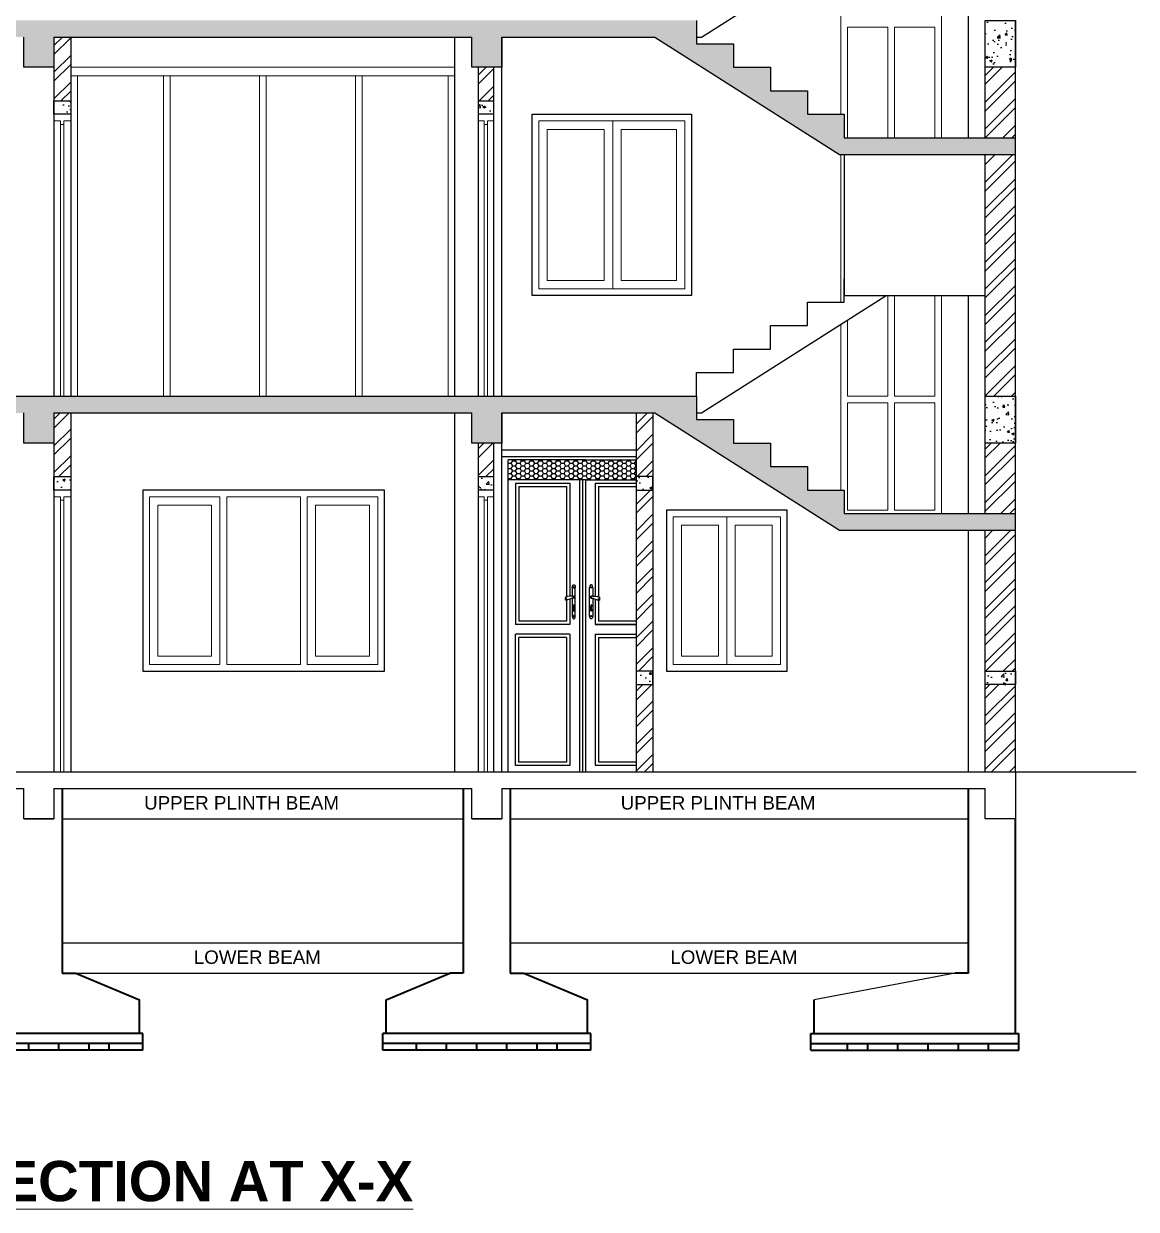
# Model space of a CAD drawing. Header units: inches. Extents: x 1397 to 20304, y -27267 to -746.
# Drawn here: x 18387.2 to 18718.7, y -21558.5 to -21205.1 of the extents above; entities that cross this region are included whole.
import ezdxf

# ---------------------------------------------------------------- set-up
doc = ezdxf.new("R2010")
doc.units = ezdxf.units.IN
doc.header["$LTSCALE"] = 17
doc.header["$MEASUREMENT"] = 0
doc.linetypes.add('ACAD_ISO02W100', pattern=[15, 12, -3])
for name, color, linetype, lineweight in [('25 BOT BAR', 12, 'Continuous', 25), ('DOOR & WIN', 1, 'Continuous', 25), ('ELEVATION', 7, 'Continuous', 25), ('furnitures', 45, 'Continuous', 9), ('OUTLINE', 1, 'Continuous', 25), ('TEXT', 231, 'Continuous', 20), ('WALL', 1, 'Continuous', 35), ('WINDOW FRAME', 161, 'Continuous', 20)]:
    doc.layers.add(name, color=color, linetype=linetype, lineweight=lineweight)
doc.styles.add('ARCHITECTURE', font='stylu.ttf')
doc.dimstyles.new('8 SCALE', dxfattribs={"dimscale": 0, "dimtxt": 6, "dimasz": 6, "dimexe": 8, "dimexo": 8, "dimgap": 1.25, "dimtad": 1, "dimdec": 0, "dimzin": 3, "dimdsep": 46, "dimlunit": 4, "dimtxsty": 'ARCHITECTURE', "dimblk": 'ARCHTICK', "dimcen": 8, "dimdle": 8, "dimclrd": 5, "dimclre": 5, "dimclrt": 7, "dimadec": 0, "dimazin": 0, "dimtfac": 0.75, "dimtdec": 0, "dimtix": 1, "dimtmove": 2, "dimatfit": 3, "dimldrblk": 'ARCHTICK', "dimfxl": 8, "dimfxlon": 1, "dimtolj": 1, "dimtzin": 0, "dimlwd": -1, "dimlwe": -1, "dimarcsym": 0})
pattern_1 = [(50, (-1773.7966, 0), (7.1726018, -0.6275213), [0.75, -8.25]), (355, (-1773.7966, 0), (-1.3875133, 7.5219213), [0.6, -6.6]), (100.451444, (-1773.199, -0.052), (5.7850885, 6.8943999), [0.637402, -7.0114211]), (46.1842, (-1773.7966, 2), (10.6724133, -1.6551928), [1.125, -12.375]), (96.635635, (-1772.907, 1.862), (9.3466195, 9.741186), [0.9561034, -10.5171376]), (351.184164, (-1773.797, 2), (9.3466195, 9.741186), [0.9, -9.9]), (21, (-1772.7966, 1.5), (5.9690705, -4.0261889), [0.75, -8.25]), (326, (-1772.7966, 1.5), (2.4331533, 7.2515005), [0.6, -6.6]), (71.451445, (-1772.299, 1.1645), (8.4022238, 3.2253115), [0.6374019, -7.0114211]), (37.5, (-1773.7966, 0), (0.12159855, 3.32893854), [0, -6.52, 0, -6.7, 0, -6.625]), (7.5, (-1773.7966, 0), (2.63069537, 3.9441171), [0, -3.82, 0, -6.37, 0, -2.525]), (327.5, (-1776.0266, 0), (5.33822436, -0.22554872), [0, -2.5, 0, -7.8, 0, -10.35]), (317.5, (-1777.0266, 0), (5.8318617, 1.0010498), [0, -3.25, 0, -5.18, 0, -7.35])]
pattern_2 = [(45, (-1773.7966, 0), (-3.9774756, 3.9774756), []), (45, (-1771.145, 0), (-3.9774756, 3.9774756), [])]

# ---------------------------------------------------------------- blocks, each defined once
blk = doc.blocks.new('_ArchTick')
at = {"color": 0, "linetype": 'ByBlock', "const_width": 0.15}
blk.add_lwpolyline([(-0.5, -0.5), (0.5, 0.5)], dxfattribs=at)
blk = doc.blocks.new('*D3133')
at = {"layer": 'Defpoints', "color": 0, "transparency": 16777216}
for p in [(18139.99, -20868.11), (18485.71, -20868.11), (18222.71, -21428.11)]:
    blk.add_point(p, dxfattribs=at)
at = {"layer": 'OUTLINE', "color": 5, "transparency": 16777216}
for p, q in [((18139.99, -21436.11), (18139.99, -20860.11)), ((18147.99, -20868.11), (18131.99, -20868.11)), ((18147.99, -21428.11), (18131.99, -21428.11))]:
    blk.add_line(p, q, dxfattribs=at)
at = {"layer": 'OUTLINE', "color": 5, "transparency": 16777216, "xscale": 6, "yscale": 6, "zscale": 6}
for p, rotation in [((18139.99, -20868.11), 90), ((18139.99, -21428.11), 270)]:
    blk.add_blockref('_ArchTick', p, dxfattribs=dict(at, rotation=rotation))
at = {"layer": 'OUTLINE', "color": 7, "transparency": 16777216, "insert": (18135.61, -21148.11), "char_height": 6, "attachment_point": 5, "rotation": 90, "style": 'ARCHITECTURE'}
blk.add_mtext('\\A1;46\'-8"', dxfattribs=at)

msp = doc.modelspace()

# ---------------------------------------------------------------- hatches: boundary and pattern name
at = {"layer": 'ELEVATION', "linetype": 'Continuous'}
h = msp.add_hatch(dxfattribs=at)
h.set_pattern_fill('HONEY', color=256, scale=7)
h.set_pattern_definition([(0, (4658.47865, -310.98335), (1.3125, 0.757772228), [0.875, -1.75]), (120, (4658.47865, -310.98335), (-1.3125, 0.757772228), [0.875, -1.75]), (60, (4658.47865, -310.98335), (3e-16, 1.515544457), [-1.75, 0.875])])
h.paths.add_polyline_path([(18569.71, -21341.09), (18569.71, -21335.09), (18531.6, -21335.09), (18531.6, -21341.09)])
at = {"layer": 'OUTLINE', "true_color": 0xf7abae}
h = msp.add_hatch(dxfattribs=at)
h.set_pattern_fill('AR-CONC', color=241)
h.set_pattern_definition(pattern_1)
h.paths.add_polyline_path([(18396.23, -21209.11), (18520.71, -21209.11), (18520.71, -21218.11), (18529.71, -21218.11), (18529.71, -21209.11), (18575.26, -21209.11), (18630.26, -21244.11), (18682.71, -21244.11), (18682.71, -21239.11), (18631.71, -21239.11), (18631.71, -21232.11), (18620.71, -21232.11), (18620.71, -21225.11), (18609.71, -21225.11), (18609.71, -21218.11), (18598.71, -21218.11), (18598.71, -21211.11), (18587.71, -21211.11), (18587.71, -21204.11), (18206.71, -21204.11), (18206.71, -21209.11), (18222.71, -21209.11), (18222.71, -21218.11), (18231.71, -21218.11), (18231.71, -21209.11), (18387.23, -21209.11), (18387.23, -21218.11), (18396.23, -21218.11)])
h = msp.add_hatch(dxfattribs=at)
h.set_pattern_fill('AR-CONC', color=241)
h.set_pattern_definition(pattern_1)
h.paths.add_polyline_path([(18682.71, -21204.11), (18673.71, -21204.11), (18673.71, -21218.11), (18682.71, -21218.11)])
at = {"layer": 'OUTLINE'}
h = msp.add_hatch(dxfattribs=at)
h.set_pattern_fill('ANSI32', color=8, scale=15)
h.set_pattern_definition(pattern_2)
h.paths.add_polyline_path([(18401.23, -21209.11), (18396.23, -21209.11), (18396.23, -21218.11), (18396.23, -21228.11), (18401.23, -21228.11)])
h = msp.add_hatch(dxfattribs=at)
h.set_pattern_fill('ANSI32', color=8, scale=15)
h.set_pattern_definition(pattern_2)
h.paths.add_polyline_path([(18527.21, -21218.11), (18522.71, -21218.11), (18522.71, -21228.11), (18527.21, -21228.11)])
h = msp.add_hatch(dxfattribs=at)
h.set_pattern_fill('ANSI32', color=8, scale=15)
h.set_pattern_definition(pattern_2)
h.paths.add_polyline_path([(18682.71, -21244.11), (18673.71, -21244.11), (18673.71, -21316.11), (18682.71, -21316.11)])
h.paths.add_polyline_path([(18682.71, -21218.11), (18673.71, -21218.11), (18673.71, -21239.11), (18682.71, -21239.11)])
at = {"layer": 'OUTLINE', "true_color": 0xf7abae}
h = msp.add_hatch(dxfattribs=at)
h.set_pattern_fill('AR-CONC', color=241)
h.set_pattern_definition(pattern_1)
h.paths.add_polyline_path([(18401.23, -21228.11), (18396.23, -21228.11), (18396.23, -21232.11), (18401.23, -21232.11)])
h = msp.add_hatch(dxfattribs=at)
h.set_pattern_fill('AR-CONC', color=241)
h.set_pattern_definition(pattern_1)
h.paths.add_polyline_path([(18527.21, -21228.11), (18522.71, -21228.11), (18522.71, -21232.11), (18527.21, -21232.11)])
h = msp.add_hatch(dxfattribs=at)
h.set_pattern_fill('AR-CONC', color=241)
h.set_pattern_definition(pattern_1)
h.paths.add_polyline_path([(18598.71, -21323.11), (18587.71, -21323.11), (18587.71, -21316.11), (18206.71, -21316.11), (18206.71, -21321.11), (18222.71, -21321.11), (18222.71, -21330.11), (18231.71, -21330.11), (18231.71, -21321.11), (18387.23, -21321.11), (18387.23, -21330.11), (18396.23, -21330.11), (18396.23, -21321.11), (18520.71, -21321.11), (18520.71, -21330.11), (18529.71, -21330.11), (18529.71, -21321.11), (18575.26, -21321.11), (18630.26, -21356.11), (18682.71, -21356.11), (18682.71, -21351.11), (18631.71, -21351.11), (18631.71, -21344.11), (18620.71, -21344.11), (18620.71, -21337.11), (18609.71, -21337.11), (18609.71, -21330.11), (18598.71, -21330.11)])
h = msp.add_hatch(dxfattribs=at)
h.set_pattern_fill('AR-CONC', color=241)
h.set_pattern_definition(pattern_1)
h.paths.add_polyline_path([(18682.71, -21330.11), (18682.71, -21316.11), (18673.71, -21316.11), (18673.71, -21330.11)])
at = {"layer": 'OUTLINE'}
h = msp.add_hatch(dxfattribs=at)
h.set_pattern_fill('ANSI32', color=8, scale=15)
h.set_pattern_definition(pattern_2)
h.paths.add_polyline_path([(18401.23, -21321.11), (18396.23, -21321.11), (18396.23, -21330.11), (18396.23, -21340.11), (18401.23, -21340.11)])
h = msp.add_hatch(dxfattribs=at)
h.set_pattern_fill('ANSI32', color=8, scale=15)
h.set_pattern_definition(pattern_2)
h.paths.add_polyline_path([(18569.71, -21340.11), (18574.71, -21340.11), (18574.71, -21321.11), (18569.71, -21321.11)])
h.paths.add_polyline_path([(18574.71, -21344.11), (18569.71, -21344.11), (18569.71, -21398.11), (18574.71, -21398.11)])
h.paths.add_polyline_path([(18574.71, -21402.11), (18569.71, -21402.11), (18569.71, -21428.11), (18574.71, -21428.11)])
h = msp.add_hatch(dxfattribs=at)
h.set_pattern_fill('ANSI32', color=8, scale=15)
h.set_pattern_definition(pattern_2)
h.paths.add_polyline_path([(18527.21, -21330.11), (18522.71, -21330.11), (18522.71, -21340.11), (18527.21, -21340.11)])
h = msp.add_hatch(dxfattribs=at)
h.set_pattern_fill('ANSI32', color=8, scale=15)
h.set_pattern_definition(pattern_2)
h.paths.add_polyline_path([(18682.71, -21356.11), (18673.71, -21356.11), (18673.71, -21398.11), (18682.71, -21398.11)])
h.paths.add_polyline_path([(18682.71, -21402.11), (18673.71, -21402.11), (18673.71, -21428.11), (18682.71, -21428.11)])
h.paths.add_polyline_path([(18673.71, -21351.11), (18682.71, -21351.11), (18682.71, -21330.11), (18673.71, -21330.11)])
at = {"layer": 'OUTLINE', "true_color": 0xf7abae}
h = msp.add_hatch(dxfattribs=at)
h.set_pattern_fill('AR-CONC', color=241)
h.set_pattern_definition(pattern_1)
h.paths.add_polyline_path([(18401.23, -21340.11), (18396.23, -21340.11), (18396.23, -21344.11), (18401.23, -21344.11)])
h = msp.add_hatch(dxfattribs=at)
h.set_pattern_fill('AR-CONC', color=241)
h.set_pattern_definition(pattern_1)
h.paths.add_polyline_path([(18527.21, -21340.11), (18522.71, -21340.11), (18522.71, -21344.11), (18527.21, -21344.11)])
h = msp.add_hatch(dxfattribs=at)
h.set_pattern_fill('AR-CONC', color=241)
h.set_pattern_definition(pattern_1)
h.paths.add_polyline_path([(18574.71, -21340.11), (18569.71, -21340.11), (18569.71, -21344.11), (18574.71, -21344.11)])
h = msp.add_hatch(dxfattribs=at)
h.set_pattern_fill('AR-CONC', color=241)
h.set_pattern_definition(pattern_1)
h.paths.add_polyline_path([(18574.71, -21398.11), (18569.71, -21398.11), (18569.71, -21402.11), (18574.71, -21402.11)])
h = msp.add_hatch(dxfattribs=at)
h.set_pattern_fill('AR-CONC', color=241)
h.set_pattern_definition(pattern_1)
h.paths.add_polyline_path([(18682.71, -21398.11), (18673.71, -21398.11), (18673.71, -21402.11), (18682.71, -21402.11)])

# ---------------------------------------------------------------- linework, layer by layer
at = {"layer": '25 BOT BAR'}
for p, q in [((18589.17, -21209.11), (18644.17, -21174.11)), ((18668.71, -21239.11), (18668.71, -21174.11)), ((18587.71, -21204.11), (18587.71, -21211.11)), ((18682.71, -21316.11), (18682.71, -21204.11)), ((18396.23, -21209.11), (18396.23, -21316.11)), ((18396.23, -21209.11), (18520.71, -21209.11)), ((18401.23, -21209.11), (18401.23, -21316.11)), ((18515.71, -21316.11), (18515.71, -21209.11)), ((18529.71, -21316.11), (18529.71, -21209.11)), ((18529.71, -21209.11), (18575.26, -21209.11)), ((18575.26, -21209.11), (18630.26, -21244.11)), ((18587.71, -21209.11), (18589.17, -21209.11)), ((18673.71, -21239.11), (18673.71, -21209.11)), ((18587.71, -21211.11), (18598.71, -21211.11)), ((18598.71, -21211.11), (18598.71, -21218.11)), ((18522.71, -21316.11), (18522.71, -21218.11)), ((18527.21, -21218.11), (18527.21, -21316.11)), ((18598.71, -21218.11), (18609.71, -21218.11)), ((18609.71, -21218.11), (18609.71, -21225.11)), ((18609.71, -21225.11), (18620.71, -21225.11)), ((18620.71, -21225.11), (18620.71, -21232.11)), ((18620.71, -21232.11), (18631.71, -21232.11)), ((18631.71, -21232.11), (18631.71, -21239.11)), ((18631.71, -21239.11), (18682.71, -21239.11)), ((18630.26, -21244.11), (18682.71, -21244.11)), ((18631.71, -21244.11), (18631.71, -21286.11)), ((18673.71, -21316.11), (18673.71, -21244.11)), ((18631.71, -21288.11), (18631.71, -21281.11)), ((18589.17, -21321.11), (18644.17, -21286.11)), ((18620.71, -21295.11), (18620.71, -21288.11)), ((18620.71, -21288.11), (18631.71, -21288.11)), ((18631.71, -21286.11), (18673.71, -21286.11)), ((18668.71, -21351.11), (18668.71, -21286.11)), ((18609.71, -21302.11), (18609.71, -21295.11)), ((18609.71, -21295.11), (18620.71, -21295.11)), ((18598.71, -21309.11), (18598.71, -21302.11)), ((18598.71, -21302.11), (18609.71, -21302.11)), ((18587.71, -21316.11), (18587.71, -21309.11)), ((18587.71, -21309.11), (18598.71, -21309.11)), ((18206.71, -21316.11), (18587.71, -21316.11)), ((18587.71, -21316.11), (18587.71, -21323.11)), ((18682.71, -21428.11), (18682.71, -21316.11)), ((18396.23, -21321.11), (18396.23, -21428.11)), ((18396.23, -21321.11), (18520.71, -21321.11)), ((18401.23, -21321.11), (18401.23, -21428.11)), ((18515.71, -21428.11), (18515.71, -21321.11)), ((18529.71, -21428.11), (18529.71, -21321.11)), ((18529.71, -21321.11), (18575.26, -21321.11)), ((18569.71, -21321.11), (18569.71, -21428.11)), ((18574.71, -21321.11), (18574.71, -21428.11)), ((18575.26, -21321.11), (18630.26, -21356.11)), ((18587.71, -21321.11), (18589.17, -21321.11)), ((18587.71, -21323.11), (18598.71, -21323.11)), ((18598.71, -21323.11), (18598.71, -21330.11)), ((18673.71, -21351.11), (18673.71, -21321.11)), ((18522.71, -21428.11), (18522.71, -21330.11)), ((18527.21, -21330.11), (18527.21, -21428.11)), ((18598.71, -21330.11), (18609.71, -21330.11)), ((18609.71, -21330.11), (18609.71, -21337.11)), ((18609.71, -21337.11), (18620.71, -21337.11)), ((18620.71, -21337.11), (18620.71, -21344.11)), ((18620.71, -21344.11), (18631.71, -21344.11)), ((18631.71, -21344.11), (18631.71, -21351.11)), ((18631.71, -21351.11), (18682.71, -21351.11)), ((18630.26, -21356.11), (18682.71, -21356.11)), ((18668.71, -21428.11), (18668.71, -21356.11)), ((18673.71, -21428.11), (18673.71, -21356.11)), ((18222.71, -21428.11), (18682.71, -21428.11)), ((18682.71, -21428.11), (18718.71, -21428.11)), ((18231.71, -21433.11), (18387.23, -21433.11)), ((18396.23, -21433.11), (18520.71, -21433.11)), ((18529.71, -21433.11), (18673.71, -21433.11))]:
    msp.add_line(p, q, dxfattribs=at)
for points in [[(18673.71, -21204.11), (18682.71, -21204.11), (18682.71, -21218.11), (18673.71, -21218.11)], [(18396.23, -21228.11), (18401.23, -21228.11), (18401.23, -21232.11), (18396.23, -21232.11)], [(18522.71, -21228.11), (18527.21, -21228.11), (18527.21, -21232.11), (18522.71, -21232.11)], [(18673.71, -21316.11), (18682.71, -21316.11), (18682.71, -21330.11), (18673.71, -21330.11)], [(18396.23, -21340.11), (18401.23, -21340.11), (18401.23, -21344.11), (18396.23, -21344.11)], [(18522.71, -21340.11), (18527.21, -21340.11), (18527.21, -21344.11), (18522.71, -21344.11)], [(18574.71, -21340.11), (18569.71, -21340.11), (18569.71, -21344.11), (18574.71, -21344.11)], [(18574.71, -21398.11), (18569.71, -21398.11), (18569.71, -21402.11), (18574.71, -21402.11)], [(18673.71, -21398.11), (18682.71, -21398.11), (18682.71, -21402.11), (18673.71, -21402.11)]]:
    msp.add_lwpolyline(points, close=True, dxfattribs=at)
for points in [[(18396.23, -21209.11), (18396.23, -21218.11), (18387.23, -21218.11), (18387.23, -21209.11)], [(18529.71, -21209.11), (18529.71, -21218.11), (18520.71, -21218.11), (18520.71, -21209.11)], [(18387.23, -21316.11), (18387.23, -21316.11), (18396.23, -21316.11)], [(18396.23, -21321.11), (18396.23, -21330.11), (18387.23, -21330.11), (18387.23, -21321.11)], [(18529.71, -21321.11), (18529.71, -21330.11), (18520.71, -21330.11), (18520.71, -21321.11)], [(18673.71, -21428.11), (18682.71, -21428.11), (18682.71, -21442.11), (18673.71, -21442.11), (18673.71, -21433.11)], [(18396.23, -21433.11), (18396.23, -21442.11), (18387.23, -21442.11), (18387.23, -21433.11)], [(18529.71, -21433.11), (18529.71, -21442.11), (18520.71, -21442.11), (18520.71, -21433.11)]]:
    msp.add_lwpolyline(points, dxfattribs=at)
at = {"layer": 'ELEVATION', "linetype": 'Continuous'}
for p, q in [((18529.71, -21428.11), (18529.71, -21332.11)), ((18529.71, -21332.11), (18569.71, -21332.11)), ((18529.71, -21334.11), (18569.71, -21334.11)), ((18529.71, -21334.11), (18569.71, -21334.11)), ((18529.71, -21334.11), (18569.71, -21334.11)), ((18531.6, -21428.11), (18531.6, -21335.09)), ((18554.62, -21335.09), (18531.6, -21335.09)), ((18554.62, -21335.09), (18569.71, -21335.09)), ((18554.62, -21341.09), (18531.6, -21341.09)), ((18552.81, -21341.09), (18552.81, -21428.11)), ((18553.71, -21341.09), (18553.71, -21428.11)), ((18554.62, -21341.09), (18554.62, -21428.11)), ((18554.62, -21341.09), (18569.71, -21341.09)), ((18494.71, -21344.11), (18422.71, -21344.11)), ((18422.71, -21344.11), (18422.71, -21398.11)), ((18494.71, -21398.11), (18494.71, -21344.11)), ((18533.71, -21342.09), (18533.71, -21384.23)), ((18533.71, -21342.09), (18549.98, -21342.09)), ((18534.71, -21343.09), (18534.71, -21383.23)), ((18534.79, -21343.09), (18548.98, -21343.09)), ((18548.98, -21343.09), (18548.98, -21375.86)), ((18549.98, -21342.09), (18549.98, -21375.77)), ((18557.45, -21342.09), (18557.45, -21375.77)), ((18557.45, -21342.09), (18569.71, -21342.09)), ((18558.45, -21343.09), (18558.45, -21375.86)), ((18558.45, -21343.09), (18569.71, -21343.09)), ((18550.65, -21373.13), (18550.7, -21372.79)), ((18550.65, -21373.13), (18550.65, -21375.71)), ((18550.7, -21372.79), (18550.83, -21372.52)), ((18550.83, -21372.52), (18551.01, -21372.36)), ((18551.01, -21372.36), (18551.22, -21372.36)), ((18551.03, -21373.04), (18551.01, -21373.15)), ((18551.01, -21373.15), (18551.03, -21373.25)), ((18551.02, -21373.15), (18551.04, -21373.05)), ((18551.04, -21373.24), (18551.02, -21373.15)), ((18551.08, -21372.98), (18551.03, -21373.04)), ((18551.03, -21373.25), (18551.08, -21373.31)), ((18551.04, -21373.05), (18551.09, -21373)), ((18551.09, -21373.29), (18551.04, -21373.24)), ((18551.15, -21372.98), (18551.08, -21372.98)), ((18551.08, -21373.31), (18551.15, -21373.31)), ((18551.09, -21373), (18551.14, -21373)), ((18551.14, -21373.29), (18551.09, -21373.29)), ((18551.14, -21373), (18551.19, -21373.05)), ((18551.19, -21373.24), (18551.14, -21373.29)), ((18551.2, -21373.04), (18551.15, -21372.98)), ((18551.15, -21373.31), (18551.2, -21373.25)), ((18551.19, -21373.05), (18551.21, -21373.15)), ((18551.21, -21373.15), (18551.19, -21373.24)), ((18551.22, -21373.15), (18551.2, -21373.04)), ((18551.2, -21373.25), (18551.22, -21373.15)), ((18551.22, -21372.36), (18551.4, -21372.52)), ((18551.4, -21372.52), (18551.53, -21372.79)), ((18551.53, -21372.79), (18551.58, -21373.13)), ((18551.58, -21381.72), (18551.58, -21373.13)), ((18555.89, -21372.79), (18555.85, -21373.13)), ((18555.85, -21381.72), (18555.85, -21373.13)), ((18556.02, -21372.52), (18555.89, -21372.79)), ((18556.21, -21372.36), (18556.02, -21372.52)), ((18556.41, -21372.36), (18556.21, -21372.36)), ((18556.21, -21373.15), (18556.23, -21373.04)), ((18556.23, -21373.25), (18556.21, -21373.15)), ((18556.24, -21373.05), (18556.22, -21373.15)), ((18556.22, -21373.15), (18556.24, -21373.24)), ((18556.23, -21373.04), (18556.28, -21372.98)), ((18556.28, -21373.31), (18556.23, -21373.25)), ((18556.28, -21373), (18556.24, -21373.05)), ((18556.24, -21373.24), (18556.28, -21373.29)), ((18556.28, -21372.98), (18556.34, -21372.98)), ((18556.34, -21373), (18556.28, -21373)), ((18556.28, -21373.29), (18556.34, -21373.29)), ((18556.34, -21373.31), (18556.28, -21373.31)), ((18556.34, -21372.98), (18556.39, -21373.04)), ((18556.39, -21373.05), (18556.34, -21373)), ((18556.34, -21373.29), (18556.39, -21373.24)), ((18556.39, -21373.25), (18556.34, -21373.31)), ((18556.39, -21373.04), (18556.41, -21373.15)), ((18556.4, -21373.15), (18556.39, -21373.05)), ((18556.41, -21373.15), (18556.39, -21373.25)), ((18556.39, -21373.24), (18556.4, -21373.15)), ((18556.6, -21372.52), (18556.41, -21372.36)), ((18556.73, -21372.79), (18556.6, -21372.52)), ((18556.77, -21373.13), (18556.73, -21372.79)), ((18556.77, -21373.13), (18556.77, -21375.71)), ((18548.63, -21376.21), (18548.64, -21376.15)), ((18548.64, -21376.17), (18548.63, -21376.22)), ((18548.63, -21376.21), (18548.63, -21376.22)), ((18548.63, -21376.22), (18548.63, -21376.25)), ((18548.63, -21376.25), (18548.63, -21376.22)), ((18548.63, -21376.25), (18548.63, -21376.29)), ((18548.63, -21376.29), (18548.63, -21376.35)), ((18548.63, -21376.35), (18548.63, -21376.42)), ((18548.63, -21376.42), (18548.63, -21376.49)), ((18548.63, -21376.49), (18548.63, -21376.56)), ((18548.63, -21376.56), (18548.63, -21376.63)), ((18548.63, -21376.63), (18548.63, -21376.68)), ((18548.63, -21376.68), (18548.63, -21376.73)), ((18548.63, -21376.73), (18548.63, -21376.76)), ((18548.63, -21376.76), (18548.63, -21376.77)), ((18548.64, -21376.82), (18548.63, -21376.77)), ((18548.68, -21376.05), (18548.64, -21376.13)), ((18548.64, -21376.15), (18548.64, -21376.13)), ((18548.64, -21376.17), (18548.65, -21376.14)), ((18548.64, -21376.17), (18548.64, -21376.17)), ((18548.64, -21376.21), (18548.64, -21376.17)), ((18548.64, -21376.21), (18548.65, -21376.18)), ((18548.64, -21376.21), (18548.64, -21376.21)), ((18548.64, -21376.21), (18548.64, -21376.25)), ((18548.64, -21376.34), (18548.64, -21376.21)), ((18548.64, -21376.49), (18548.64, -21376.41)), ((18548.64, -21376.7), (18548.64, -21376.56)), ((18548.64, -21376.82), (18548.64, -21376.76)), ((18548.64, -21376.84), (18548.64, -21376.82)), ((18548.68, -21376.9), (18548.64, -21376.84)), ((18548.65, -21376.14), (18548.65, -21376.14)), ((18548.65, -21376.18), (18548.65, -21376.17)), ((18548.72, -21376.01), (18548.68, -21376.05)), ((18548.68, -21376.48), (18548.73, -21376.47)), ((18548.68, -21376.48), (18548.68, -21376.59)), ((18548.68, -21376.59), (18548.73, -21376.59)), ((18548.68, -21376.88), (18548.72, -21376.91)), ((18548.68, -21376.88), (18548.68, -21376.9)), ((18548.72, -21376.92), (18548.68, -21376.9)), ((18548.72, -21376.01), (18549, -21375.85)), ((18548.72, -21376.91), (18548.72, -21376.92)), ((18548.72, -21376.91), (18548.72, -21376.92)), ((18548.99, -21376.94), (18548.72, -21376.91)), ((18548.72, -21376.91), (18548.72, -21376.91)), ((18549, -21376.96), (18548.72, -21376.92)), ((18548.73, -21376.47), (18548.73, -21376.59)), ((18549.05, -21376.55), (18548.73, -21376.59)), ((18548.73, -21376.59), (18548.73, -21376.7)), ((18549.04, -21376.68), (18548.73, -21376.7)), ((18548.98, -21376.96), (18548.98, -21383.23)), ((18548.99, -21376.94), (18549, -21376.96)), ((18549.29, -21375.82), (18549, -21375.85)), ((18549.29, -21376.85), (18549, -21376.96)), ((18549.04, -21376.68), (18549.05, -21376.55)), ((18549.94, -21375.78), (18549.29, -21375.82)), ((18549.94, -21376.61), (18549.29, -21376.85)), ((18549.29, -21376.84), (18549.29, -21376.84)), ((18549.98, -21375.77), (18549.94, -21375.78)), ((18549.98, -21376.6), (18549.94, -21376.61)), ((18550.63, -21375.71), (18549.98, -21375.77)), ((18549.98, -21375.77), (18549.98, -21375.82)), ((18550.62, -21376.38), (18549.98, -21376.6)), ((18549.98, -21376.6), (18549.98, -21376.6)), ((18549.98, -21376.6), (18549.98, -21384.23)), ((18550.65, -21376.38), (18550.62, -21376.38)), ((18550.65, -21375.71), (18550.63, -21375.71)), ((18550.65, -21375.71), (18550.65, -21375.81)), ((18550.71, -21375.72), (18550.65, -21375.71)), ((18550.65, -21375.88), (18550.65, -21375.88)), ((18550.65, -21376.37), (18550.65, -21376.38)), ((18550.71, -21376.37), (18550.65, -21376.38)), ((18550.65, -21376.38), (18550.65, -21381.72)), ((18550.71, -21375.72), (18550.79, -21375.72)), ((18550.79, -21376.37), (18550.71, -21376.37)), ((18550.79, -21375.72), (18550.87, -21375.72)), ((18550.87, -21376.36), (18550.79, -21376.37)), ((18550.87, -21375.72), (18550.94, -21375.73)), ((18550.94, -21376.36), (18550.87, -21376.36)), ((18550.94, -21375.73), (18551, -21375.73)), ((18551, -21376.35), (18550.94, -21376.36)), ((18551, -21375.73), (18551.06, -21375.74)), ((18551.06, -21376.35), (18551, -21376.35)), ((18551.01, -21376.04), (18551.02, -21375.98)), ((18551.02, -21376.11), (18551.01, -21376.04)), ((18551.02, -21375.98), (18551.03, -21375.92)), ((18551.03, -21376.17), (18551.02, -21376.11)), ((18551.03, -21375.92), (18551.05, -21375.87)), ((18551.05, -21376.22), (18551.03, -21376.17)), ((18551.05, -21375.87), (18551.06, -21375.86)), ((18551.08, -21376.25), (18551.05, -21376.22)), ((18551.06, -21375.74), (18551.1, -21375.74)), ((18551.1, -21376.34), (18551.06, -21376.35)), ((18551.12, -21376.28), (18551.08, -21376.25)), ((18551.1, -21375.74), (18551.14, -21375.75)), ((18551.1, -21375.82), (18551.12, -21375.81)), ((18551.14, -21376.34), (18551.1, -21376.34)), ((18551.12, -21375.81), (18551.16, -21375.8)), ((18551.16, -21376.29), (18551.12, -21376.28)), ((18551.14, -21375.75), (18551.16, -21375.75)), ((18551.16, -21376.34), (18551.14, -21376.34)), ((18551.2, -21375.76), (18551.16, -21375.75)), ((18551.16, -21375.8), (18551.19, -21375.81)), ((18551.19, -21376.28), (18551.16, -21376.29)), ((18551.16, -21376.34), (18551.2, -21376.33)), ((18551.19, -21375.81), (18551.23, -21375.83)), ((18551.23, -21376.25), (18551.19, -21376.28)), ((18551.24, -21375.79), (18551.2, -21375.76)), ((18551.2, -21376.33), (18551.24, -21376.3)), ((18551.23, -21375.83), (18551.23, -21375.84)), ((18551.26, -21376.22), (18551.23, -21376.25)), ((18551.28, -21375.84), (18551.24, -21375.79)), ((18551.24, -21376.3), (18551.28, -21376.25)), ((18551.27, -21376.19), (18551.26, -21376.22)), ((18551.27, -21375.89), (18551.28, -21375.92)), ((18551.28, -21375.84), (18551.28, -21375.84)), ((18551.31, -21375.9), (18551.28, -21375.84)), ((18551.28, -21375.92), (18551.29, -21375.98)), ((18551.28, -21376.25), (18551.31, -21376.19)), ((18551.28, -21376.25), (18551.28, -21376.25)), ((18551.29, -21375.98), (18551.3, -21376.04)), ((18551.3, -21376.04), (18551.29, -21376.11)), ((18551.29, -21376.11), (18551.29, -21376.12)), ((18551.32, -21375.97), (18551.31, -21375.9)), ((18551.31, -21376.19), (18551.32, -21376.12)), ((18551.33, -21376.04), (18551.32, -21375.97)), ((18551.32, -21376.12), (18551.33, -21376.04)), ((18556.1, -21375.97), (18556.12, -21375.9)), ((18556.1, -21376.04), (18556.1, -21375.97)), ((18556.1, -21376.12), (18556.1, -21376.04)), ((18556.12, -21376.19), (18556.1, -21376.12)), ((18556.12, -21375.9), (18556.15, -21375.84)), ((18556.15, -21376.25), (18556.12, -21376.19)), ((18556.15, -21375.92), (18556.13, -21375.98)), ((18556.13, -21375.98), (18556.13, -21376.04)), ((18556.13, -21376.04), (18556.13, -21376.11)), ((18556.13, -21376.11), (18556.13, -21376.12)), ((18556.15, -21375.84), (18556.18, -21375.79)), ((18556.15, -21375.84), (18556.15, -21375.84)), ((18556.16, -21375.89), (18556.15, -21375.92)), ((18556.18, -21376.3), (18556.15, -21376.25)), ((18556.15, -21376.25), (18556.15, -21376.25)), ((18556.16, -21376.19), (18556.17, -21376.22)), ((18556.17, -21376.22), (18556.2, -21376.25)), ((18556.18, -21375.79), (18556.23, -21375.76)), ((18556.23, -21376.33), (18556.18, -21376.3)), ((18556.2, -21375.83), (18556.19, -21375.84)), ((18556.23, -21375.81), (18556.2, -21375.83)), ((18556.2, -21376.25), (18556.23, -21376.28)), ((18556.23, -21375.76), (18556.27, -21375.75)), ((18556.27, -21375.8), (18556.23, -21375.81)), ((18556.23, -21376.28), (18556.27, -21376.29)), ((18556.27, -21376.34), (18556.23, -21376.33)), ((18556.29, -21375.75), (18556.27, -21375.75)), ((18556.31, -21375.81), (18556.27, -21375.8)), ((18556.27, -21376.29), (18556.31, -21376.28)), ((18556.27, -21376.34), (18556.29, -21376.34)), ((18556.32, -21375.74), (18556.29, -21375.75)), ((18556.29, -21376.34), (18556.32, -21376.34)), ((18556.33, -21375.82), (18556.31, -21375.81)), ((18556.31, -21376.28), (18556.34, -21376.25)), ((18556.37, -21375.74), (18556.32, -21375.74)), ((18556.32, -21376.34), (18556.37, -21376.35)), ((18556.34, -21376.25), (18556.37, -21376.22)), ((18556.37, -21375.87), (18556.36, -21375.86)), ((18556.42, -21375.73), (18556.37, -21375.74)), ((18556.39, -21375.92), (18556.37, -21375.87)), ((18556.37, -21376.22), (18556.39, -21376.17)), ((18556.37, -21376.35), (18556.42, -21376.35)), ((18556.41, -21375.98), (18556.39, -21375.92)), ((18556.39, -21376.17), (18556.41, -21376.11)), ((18556.41, -21376.04), (18556.41, -21375.98)), ((18556.41, -21376.11), (18556.41, -21376.04)), ((18556.48, -21375.73), (18556.42, -21375.73)), ((18556.42, -21376.35), (18556.48, -21376.36)), ((18556.56, -21375.72), (18556.48, -21375.73)), ((18556.48, -21376.36), (18556.56, -21376.36)), ((18556.63, -21375.72), (18556.56, -21375.72)), ((18556.56, -21376.36), (18556.63, -21376.37)), ((18556.72, -21375.72), (18556.63, -21375.72)), ((18556.63, -21376.37), (18556.72, -21376.37)), ((18556.72, -21375.72), (18556.77, -21375.71)), ((18556.72, -21376.37), (18556.77, -21376.38)), ((18556.77, -21375.71), (18556.77, -21375.81)), ((18556.77, -21375.71), (18556.8, -21375.71)), ((18556.77, -21375.88), (18556.77, -21375.88)), ((18556.77, -21376.37), (18556.77, -21376.38)), ((18556.77, -21376.38), (18556.77, -21381.72)), ((18556.77, -21376.38), (18556.8, -21376.38)), ((18556.8, -21375.71), (18557.45, -21375.77)), ((18556.8, -21376.38), (18557.45, -21376.6)), ((18557.45, -21375.77), (18557.48, -21375.78)), ((18557.45, -21375.77), (18557.45, -21375.82)), ((18557.45, -21376.6), (18557.48, -21376.61)), ((18557.45, -21376.6), (18557.45, -21376.6)), ((18557.45, -21376.6), (18557.45, -21384.23)), ((18557.48, -21375.78), (18558.13, -21375.82)), ((18557.48, -21376.61), (18558.13, -21376.85)), ((18558.13, -21375.82), (18558.42, -21375.85)), ((18558.13, -21376.84), (18558.13, -21376.84)), ((18558.13, -21376.85), (18558.42, -21376.96)), ((18558.38, -21376.68), (18558.38, -21376.55)), ((18558.38, -21376.55), (18558.7, -21376.59)), ((18558.38, -21376.68), (18558.7, -21376.7)), ((18558.71, -21376.01), (18558.42, -21375.85)), ((18558.42, -21376.96), (18558.71, -21376.92)), ((18558.44, -21376.94), (18558.42, -21376.96)), ((18558.44, -21376.94), (18558.7, -21376.91)), ((18558.45, -21376.96), (18558.45, -21383.23)), ((18558.7, -21376.47), (18558.7, -21376.59)), ((18558.74, -21376.48), (18558.7, -21376.47)), ((18558.7, -21376.59), (18558.7, -21376.7)), ((18558.74, -21376.59), (18558.7, -21376.59)), ((18558.75, -21376.88), (18558.7, -21376.91)), ((18558.7, -21376.91), (18558.71, -21376.92)), ((18558.7, -21376.91), (18558.71, -21376.91)), ((18558.71, -21376.01), (18558.75, -21376.05)), ((18558.71, -21376.92), (18558.75, -21376.9)), ((18558.71, -21376.91), (18558.71, -21376.92)), ((18558.74, -21376.48), (18558.74, -21376.59)), ((18558.75, -21376.05), (18558.78, -21376.13)), ((18558.75, -21376.9), (18558.78, -21376.84)), ((18558.75, -21376.88), (18558.75, -21376.9)), ((18558.78, -21376.15), (18558.78, -21376.13)), ((18558.78, -21376.14), (18558.78, -21376.14)), ((18558.78, -21376.17), (18558.78, -21376.14)), ((18558.79, -21376.21), (18558.78, -21376.15)), ((18558.78, -21376.17), (18558.78, -21376.17)), ((18558.78, -21376.18), (18558.78, -21376.17)), ((18558.78, -21376.17), (18558.79, -21376.22)), ((18558.78, -21376.21), (18558.78, -21376.17)), ((18558.78, -21376.21), (18558.78, -21376.18)), ((18558.78, -21376.21), (18558.78, -21376.21)), ((18558.78, -21376.21), (18558.79, -21376.25)), ((18558.78, -21376.34), (18558.78, -21376.21)), ((18558.78, -21376.49), (18558.78, -21376.41)), ((18558.78, -21376.7), (18558.78, -21376.56)), ((18558.78, -21376.82), (18558.78, -21376.76)), ((18558.78, -21376.82), (18558.79, -21376.77)), ((18558.78, -21376.84), (18558.78, -21376.82)), ((18558.79, -21376.21), (18558.79, -21376.22)), ((18558.79, -21376.22), (18558.79, -21376.25)), ((18558.79, -21376.25), (18558.79, -21376.22)), ((18558.79, -21376.25), (18558.8, -21376.29)), ((18558.8, -21376.68), (18558.79, -21376.73)), ((18558.79, -21376.73), (18558.79, -21376.76)), ((18558.79, -21376.76), (18558.79, -21376.77)), ((18558.8, -21376.29), (18558.8, -21376.35)), ((18558.8, -21376.35), (18558.8, -21376.42)), ((18558.8, -21376.42), (18558.8, -21376.49)), ((18558.8, -21376.49), (18558.8, -21376.56)), ((18558.8, -21376.56), (18558.8, -21376.63)), ((18558.8, -21376.63), (18558.8, -21376.68)), ((18550.94, -21379.78), (18550.93, -21379.85)), ((18550.93, -21379.85), (18550.94, -21380)), ((18550.94, -21379.78), (18550.96, -21379.71)), ((18550.94, -21380), (18550.99, -21380.12)), ((18550.96, -21378.58), (18550.99, -21378.44)), ((18550.97, -21378.73), (18550.96, -21378.58)), ((18550.96, -21379.71), (18550.98, -21379.65)), ((18550.97, -21378.73), (18550.99, -21378.8)), ((18550.98, -21379.65), (18550.99, -21379.58)), ((18550.99, -21378.44), (18551.07, -21378.36)), ((18551, -21378.81), (18550.99, -21378.8)), ((18550.99, -21379.58), (18551.01, -21379.52)), ((18550.99, -21380.12), (18551.07, -21380.19)), ((18551.01, -21378.83), (18551, -21378.81)), ((18551.01, -21378.85), (18551.01, -21378.83)), ((18551.02, -21378.86), (18551.01, -21378.85)), ((18551.01, -21379.52), (18551.02, -21379.45)), ((18551.02, -21378.88), (18551.02, -21378.86)), ((18551.02, -21378.9), (18551.02, -21378.88)), ((18551.03, -21378.92), (18551.02, -21378.9)), ((18551.02, -21379.45), (18551.03, -21379.38)), ((18551.03, -21378.96), (18551.03, -21378.92)), ((18551.04, -21379.08), (18551.03, -21378.96)), ((18551.03, -21379.31), (18551.04, -21379.21)), ((18551.03, -21379.38), (18551.03, -21379.31)), ((18551.04, -21379.21), (18551.04, -21379.08)), ((18551.07, -21378.36), (18551.16, -21378.36)), ((18551.07, -21380.19), (18551.16, -21380.19)), ((18551.16, -21378.36), (18551.23, -21378.44)), ((18551.16, -21380.19), (18551.24, -21380.12)), ((18551.19, -21379.08), (18551.2, -21378.96)), ((18551.19, -21379.21), (18551.19, -21379.08)), ((18551.19, -21379.31), (18551.19, -21379.21)), ((18551.2, -21379.38), (18551.19, -21379.31)), ((18551.2, -21378.9), (18551.21, -21378.88)), ((18551.2, -21378.92), (18551.2, -21378.9)), ((18551.2, -21378.96), (18551.2, -21378.92)), ((18551.21, -21379.45), (18551.2, -21379.38)), ((18551.21, -21378.86), (18551.22, -21378.85)), ((18551.21, -21378.88), (18551.21, -21378.86)), ((18551.22, -21379.52), (18551.21, -21379.45)), ((18551.22, -21378.83), (18551.23, -21378.81)), ((18551.22, -21378.85), (18551.22, -21378.83)), ((18551.23, -21379.58), (18551.22, -21379.52)), ((18551.23, -21378.44), (18551.27, -21378.58)), ((18551.26, -21378.73), (18551.23, -21378.8)), ((18551.23, -21378.81), (18551.23, -21378.8)), ((18551.25, -21379.65), (18551.23, -21379.58)), ((18551.24, -21380.12), (18551.29, -21380)), ((18551.27, -21379.71), (18551.25, -21379.65)), ((18551.27, -21378.58), (18551.26, -21378.73)), ((18551.29, -21379.78), (18551.27, -21379.71)), ((18551.29, -21379.78), (18551.3, -21379.85)), ((18551.29, -21380), (18551.3, -21379.85)), ((18556.14, -21379.78), (18556.13, -21379.85)), ((18556.14, -21380), (18556.13, -21379.85)), ((18556.14, -21379.78), (18556.16, -21379.71)), ((18556.19, -21380.12), (18556.14, -21380)), ((18556.19, -21378.44), (18556.15, -21378.58)), ((18556.15, -21378.58), (18556.16, -21378.73)), ((18556.16, -21378.73), (18556.19, -21378.8)), ((18556.16, -21379.71), (18556.18, -21379.65)), ((18556.18, -21379.65), (18556.19, -21379.58)), ((18556.27, -21378.36), (18556.19, -21378.44)), ((18556.2, -21378.81), (18556.19, -21378.8)), ((18556.19, -21379.58), (18556.2, -21379.52)), ((18556.27, -21380.19), (18556.19, -21380.12)), ((18556.2, -21378.83), (18556.2, -21378.81)), ((18556.21, -21378.85), (18556.2, -21378.83)), ((18556.2, -21379.52), (18556.21, -21379.45)), ((18556.21, -21378.86), (18556.21, -21378.85)), ((18556.22, -21378.88), (18556.21, -21378.86)), ((18556.21, -21379.45), (18556.22, -21379.38)), ((18556.22, -21378.9), (18556.22, -21378.88)), ((18556.22, -21378.92), (18556.22, -21378.9)), ((18556.23, -21378.96), (18556.22, -21378.92)), ((18556.22, -21379.38), (18556.23, -21379.31)), ((18556.23, -21379.08), (18556.23, -21378.96)), ((18556.24, -21379.21), (18556.23, -21379.08)), ((18556.23, -21379.31), (18556.24, -21379.21)), ((18556.36, -21378.36), (18556.27, -21378.36)), ((18556.36, -21380.19), (18556.27, -21380.19)), ((18556.43, -21378.44), (18556.36, -21378.36)), ((18556.43, -21380.12), (18556.36, -21380.19)), ((18556.39, -21378.96), (18556.4, -21378.92)), ((18556.39, -21379.08), (18556.39, -21378.96)), ((18556.39, -21379.21), (18556.39, -21379.08)), ((18556.39, -21379.31), (18556.39, -21379.21)), ((18556.4, -21379.38), (18556.39, -21379.31)), ((18556.4, -21378.88), (18556.41, -21378.86)), ((18556.4, -21378.9), (18556.4, -21378.88)), ((18556.4, -21378.92), (18556.4, -21378.9)), ((18556.41, -21379.45), (18556.4, -21379.38)), ((18556.41, -21378.85), (18556.42, -21378.83)), ((18556.41, -21378.86), (18556.41, -21378.85)), ((18556.42, -21379.52), (18556.41, -21379.45)), ((18556.42, -21378.83), (18556.43, -21378.81)), ((18556.43, -21379.58), (18556.42, -21379.52)), ((18556.47, -21378.58), (18556.43, -21378.44)), ((18556.46, -21378.73), (18556.43, -21378.8)), ((18556.43, -21378.81), (18556.43, -21378.8)), ((18556.45, -21379.65), (18556.43, -21379.58)), ((18556.49, -21380), (18556.43, -21380.12)), ((18556.46, -21379.71), (18556.45, -21379.65)), ((18556.46, -21378.73), (18556.47, -21378.58)), ((18556.48, -21379.78), (18556.46, -21379.71)), ((18556.48, -21379.78), (18556.5, -21379.85)), ((18556.5, -21379.85), (18556.49, -21380)), ((18549.98, -21384.23), (18533.71, -21384.23)), ((18548.98, -21383.23), (18534.71, -21383.23)), ((18550.65, -21381.72), (18550.7, -21382.06)), ((18550.7, -21382.06), (18550.83, -21382.34)), ((18550.83, -21382.34), (18551.01, -21382.49)), ((18551.03, -21381.62), (18551.01, -21381.72)), ((18551.01, -21381.72), (18551.03, -21381.82)), ((18551.01, -21382.49), (18551.22, -21382.49)), ((18551.02, -21381.72), (18551.04, -21381.63)), ((18551.04, -21381.81), (18551.02, -21381.72)), ((18551.08, -21381.55), (18551.03, -21381.62)), ((18551.03, -21381.82), (18551.08, -21381.88)), ((18551.04, -21381.63), (18551.09, -21381.57)), ((18551.09, -21381.87), (18551.04, -21381.81)), ((18551.15, -21381.55), (18551.08, -21381.55)), ((18551.08, -21381.88), (18551.15, -21381.88)), ((18551.09, -21381.57), (18551.14, -21381.57)), ((18551.14, -21381.87), (18551.09, -21381.87)), ((18551.14, -21381.57), (18551.19, -21381.63)), ((18551.19, -21381.81), (18551.14, -21381.87)), ((18551.2, -21381.62), (18551.15, -21381.55)), ((18551.15, -21381.88), (18551.2, -21381.82)), ((18551.19, -21381.63), (18551.21, -21381.72)), ((18551.21, -21381.72), (18551.19, -21381.81)), ((18551.22, -21381.72), (18551.2, -21381.62)), ((18551.2, -21381.82), (18551.22, -21381.72)), ((18551.22, -21382.49), (18551.4, -21382.34)), ((18551.4, -21382.34), (18551.53, -21382.06)), ((18551.53, -21382.06), (18551.58, -21381.72)), ((18555.89, -21382.06), (18555.85, -21381.72)), ((18556.02, -21382.34), (18555.89, -21382.06)), ((18556.21, -21382.49), (18556.02, -21382.34)), ((18556.21, -21381.72), (18556.23, -21381.62)), ((18556.23, -21381.82), (18556.21, -21381.72)), ((18556.41, -21382.49), (18556.21, -21382.49)), ((18556.24, -21381.63), (18556.22, -21381.72)), ((18556.22, -21381.72), (18556.24, -21381.81)), ((18556.23, -21381.62), (18556.28, -21381.55)), ((18556.28, -21381.88), (18556.23, -21381.82)), ((18556.28, -21381.57), (18556.24, -21381.63)), ((18556.24, -21381.81), (18556.28, -21381.87)), ((18556.28, -21381.55), (18556.34, -21381.55)), ((18556.34, -21381.57), (18556.28, -21381.57)), ((18556.28, -21381.87), (18556.34, -21381.87)), ((18556.34, -21381.88), (18556.28, -21381.88)), ((18556.34, -21381.55), (18556.39, -21381.62)), ((18556.39, -21381.63), (18556.34, -21381.57)), ((18556.34, -21381.87), (18556.39, -21381.81)), ((18556.39, -21381.82), (18556.34, -21381.88)), ((18556.39, -21381.62), (18556.41, -21381.72)), ((18556.4, -21381.72), (18556.39, -21381.63)), ((18556.41, -21381.72), (18556.39, -21381.82)), ((18556.39, -21381.81), (18556.4, -21381.72)), ((18556.6, -21382.34), (18556.41, -21382.49)), ((18556.73, -21382.06), (18556.6, -21382.34)), ((18556.77, -21381.72), (18556.73, -21382.06)), ((18557.45, -21384.23), (18569.71, -21384.23)), ((18569.71, -21384.23), (18557.45, -21384.23)), ((18569.71, -21383.23), (18558.45, -21383.23)), ((18549.98, -21387.09), (18533.71, -21387.09)), ((18533.71, -21426.21), (18533.71, -21387.09)), ((18549.98, -21387.09), (18549.98, -21426.21)), ((18557.45, -21387.09), (18557.45, -21426.11)), ((18557.45, -21387.09), (18569.71, -21387.09)), ((18548.98, -21388.09), (18534.71, -21388.09)), ((18534.71, -21425.21), (18534.71, -21388.09)), ((18548.98, -21388.09), (18548.98, -21425.21)), ((18558.45, -21388.09), (18558.45, -21425.11)), ((18558.45, -21388.09), (18569.71, -21388.09)), ((18422.71, -21398.11), (18494.71, -21398.11)), ((18529.71, -21428.11), (18529.71, -21421.05)), ((18549.98, -21426.21), (18533.71, -21426.21)), ((18548.98, -21425.21), (18534.71, -21425.21)), ((18557.45, -21426.11), (18569.71, -21426.11)), ((18558.45, -21425.11), (18569.71, -21425.11)), ((18529.71, -21428.11), (18569.71, -21428.11))]:
    msp.add_line(p, q, dxfattribs=at)
for points in [[(18538.71, -21232.11), (18586.23, -21232.11), (18586.23, -21286.11), (18538.71, -21286.11), (18538.71, -21232.11)], [(18614.71, -21350.11), (18578.71, -21350.11), (18578.71, -21398.11), (18614.71, -21398.11), (18614.71, -21350.11)]]:
    msp.add_lwpolyline(points, dxfattribs=at)
at = {"layer": 'furnitures'}
for p, q in [((18396.23, -21232.11), (18401.23, -21232.11)), ((18396.23, -21232.11), (18396.23, -21234.11)), ((18401.23, -21232.11), (18401.23, -21234.11)), ((18522.71, -21232.11), (18527.21, -21232.11)), ((18522.71, -21232.11), (18522.71, -21234.11)), ((18527.21, -21232.11), (18527.21, -21234.11)), ((18398.23, -21234.11), (18396.23, -21234.11)), ((18398.23, -21316.11), (18398.23, -21234.11)), ((18398.23, -21235.11), (18399.23, -21235.11)), ((18399.23, -21316.11), (18399.23, -21234.11)), ((18399.23, -21234.11), (18401.23, -21234.11)), ((18524.46, -21234.11), (18522.71, -21234.11)), ((18524.46, -21316.11), (18524.46, -21234.11)), ((18524.46, -21235.11), (18525.46, -21235.11)), ((18525.46, -21316.11), (18525.46, -21234.11)), ((18525.46, -21234.11), (18527.21, -21234.11)), ((18396.23, -21344.11), (18401.23, -21344.11)), ((18396.23, -21344.11), (18396.23, -21346.11)), ((18401.23, -21344.11), (18401.23, -21346.11)), ((18522.71, -21344.11), (18527.21, -21344.11)), ((18522.71, -21344.11), (18522.71, -21346.11)), ((18527.21, -21344.11), (18527.21, -21346.11)), ((18398.23, -21346.11), (18396.23, -21346.11)), ((18398.23, -21428.11), (18398.23, -21346.11)), ((18398.23, -21347.11), (18399.23, -21347.11)), ((18399.23, -21428.11), (18399.23, -21346.11)), ((18399.23, -21346.11), (18401.23, -21346.11)), ((18524.46, -21346.11), (18522.71, -21346.11)), ((18524.46, -21428.11), (18524.46, -21346.11)), ((18524.46, -21347.11), (18525.46, -21347.11)), ((18525.46, -21428.11), (18525.46, -21346.11)), ((18525.46, -21346.11), (18527.21, -21346.11))]:
    msp.add_line(p, q, dxfattribs=at)
at = {"layer": 'OUTLINE'}
for p, q in [((18398.73, -21433.11), (18518.21, -21433.11)), ((18387.23, -21442.11), (18396.23, -21442.11)), ((18398.73, -21442.11), (18518.21, -21442.11)), ((18520.71, -21442.11), (18529.71, -21442.11)), ((18532.21, -21442.11), (18668.71, -21442.11)), ((18398.73, -21479.11), (18518.21, -21479.11)), ((18532.21, -21479.11), (18668.71, -21479.11)), ((18402.73, -21488.11), (18514.21, -21488.11)), ((18536.21, -21488.11), (18664.71, -21488.11)), ((18664.71, -21488.11), (18622.71, -21496.11))]:
    msp.add_line(p, q, dxfattribs=at)
at = {"layer": 'WALL', "linetype": 'ACAD_ISO02W100'}
for p, q in [((18398.73, -21433.11), (18398.73, -21488.11)), ((18518.21, -21433.11), (18518.21, -21488.11)), ((18532.21, -21433.11), (18532.21, -21488.11)), ((18668.71, -21488.11), (18668.71, -21433.11)), ((18682.71, -21506.11), (18682.71, -21442.11)), ((18398.73, -21488.11), (18402.73, -21488.11)), ((18402.73, -21488.11), (18421.73, -21496.11)), ((18495.21, -21496.11), (18514.21, -21488.11)), ((18518.21, -21488.11), (18514.21, -21488.11)), ((18532.21, -21488.11), (18536.21, -21488.11)), ((18536.21, -21488.11), (18555.21, -21496.11)), ((18668.71, -21488.11), (18664.71, -21488.11)), ((18421.73, -21506.11), (18421.73, -21496.11)), ((18495.21, -21506.11), (18495.21, -21496.11)), ((18555.21, -21506.11), (18555.21, -21496.11)), ((18622.71, -21506.11), (18622.71, -21496.11)), ((18422.73, -21506.11), (18360.73, -21506.11)), ((18422.73, -21511.11), (18422.73, -21506.11)), ((18494.21, -21511.11), (18494.21, -21506.11)), ((18556.21, -21506.11), (18494.21, -21506.11)), ((18556.21, -21511.11), (18556.21, -21506.11)), ((18621.71, -21511.11), (18621.71, -21506.11)), ((18621.71, -21506.11), (18683.71, -21506.11)), ((18683.71, -21511.11), (18683.71, -21506.11)), ((18422.73, -21509.11), (18360.73, -21509.11)), ((18422.73, -21511.11), (18360.73, -21511.11)), ((18388.73, -21511.11), (18388.73, -21509.11)), ((18397.73, -21511.11), (18397.73, -21509.11)), ((18406.73, -21511.11), (18406.73, -21509.11)), ((18412.73, -21511.11), (18412.73, -21509.11)), ((18556.21, -21509.11), (18494.21, -21509.11)), ((18556.21, -21511.11), (18494.21, -21511.11)), ((18504.21, -21511.11), (18504.21, -21509.11)), ((18513.21, -21511.11), (18513.21, -21509.11)), ((18522.21, -21511.11), (18522.21, -21509.11)), ((18531.21, -21511.11), (18531.21, -21509.11)), ((18540.21, -21511.11), (18540.21, -21509.11)), ((18546.21, -21511.11), (18546.21, -21509.11)), ((18621.71, -21509.11), (18683.71, -21509.11)), ((18621.71, -21511.11), (18683.71, -21511.11)), ((18632.71, -21511.11), (18632.71, -21509.11)), ((18638.71, -21511.11), (18638.71, -21509.11)), ((18647.71, -21511.11), (18647.71, -21509.11)), ((18656.71, -21511.11), (18656.71, -21509.11)), ((18665.71, -21511.11), (18665.71, -21509.11)), ((18674.71, -21511.11), (18674.71, -21509.11))]:
    msp.add_line(p, q, dxfattribs=at)
at = {"layer": 'WINDOW FRAME'}
for p, q in [((18660.71, -21239.11), (18660.71, -21174.11)), ((18630.71, -21232.11), (18630.71, -21182.67)), ((18632.71, -21239.11), (18632.71, -21206.11)), ((18644.71, -21206.11), (18632.71, -21206.11)), ((18644.71, -21206.11), (18644.71, -21239.11)), ((18658.71, -21206.11), (18646.71, -21206.11)), ((18646.71, -21206.11), (18646.71, -21239.11)), ((18658.71, -21239.11), (18658.71, -21206.11)), ((18401.23, -21218.11), (18515.71, -21218.11)), ((18401.23, -21220.61), (18430.85, -21220.61)), ((18403.23, -21220.61), (18403.23, -21316.11)), ((18428.85, -21220.61), (18428.85, -21316.11)), ((18430.85, -21220.61), (18430.85, -21316.11)), ((18430.85, -21220.61), (18459.47, -21220.61)), ((18457.47, -21220.61), (18457.47, -21316.11)), ((18459.47, -21220.61), (18459.47, -21316.11)), ((18459.47, -21220.61), (18488.09, -21220.61)), ((18486.09, -21220.61), (18486.09, -21316.11)), ((18488.09, -21220.61), (18488.09, -21316.11)), ((18488.09, -21220.61), (18515.71, -21220.61)), ((18513.71, -21316.11), (18513.71, -21220.61)), ((18562.71, -21234.11), (18562.71, -21284.11)), ((18562.71, -21284.11), (18562.71, -21234.11)), ((18630.71, -21288.11), (18630.71, -21244.11)), ((18644.71, -21286.11), (18644.71, -21316.11)), ((18646.71, -21286.11), (18646.71, -21316.11)), ((18658.71, -21316.11), (18658.71, -21286.11)), ((18660.71, -21351.11), (18660.71, -21286.11)), ((18630.71, -21344.11), (18630.71, -21294.67)), ((18632.71, -21316.11), (18632.71, -21293.4)), ((18644.71, -21316.11), (18632.71, -21316.11)), ((18658.71, -21316.11), (18646.71, -21316.11)), ((18632.71, -21350.11), (18632.71, -21318.11)), ((18644.71, -21318.11), (18632.71, -21318.11)), ((18644.71, -21318.11), (18644.71, -21350.11)), ((18658.71, -21318.11), (18646.71, -21318.11)), ((18646.71, -21318.11), (18646.71, -21350.11)), ((18658.71, -21350.11), (18658.71, -21318.11)), ((18445.71, -21346.11), (18424.71, -21346.11)), ((18424.71, -21346.11), (18424.71, -21396.11)), ((18443.21, -21348.61), (18427.21, -21348.61)), ((18427.21, -21348.61), (18427.21, -21393.61)), ((18443.21, -21393.61), (18443.21, -21348.61)), ((18445.71, -21346.11), (18445.71, -21396.11)), ((18469.71, -21346.11), (18447.71, -21346.11)), ((18447.71, -21346.11), (18447.71, -21396.11)), ((18469.71, -21396.11), (18469.71, -21346.11)), ((18492.71, -21346.11), (18471.71, -21346.11)), ((18471.71, -21396.11), (18471.71, -21346.11)), ((18471.71, -21346.11), (18492.71, -21346.11)), ((18471.71, -21396.11), (18471.71, -21346.11)), ((18474.21, -21348.61), (18490.21, -21348.61)), ((18474.21, -21393.61), (18474.21, -21348.61)), ((18490.21, -21348.61), (18490.21, -21393.61)), ((18492.71, -21396.11), (18492.71, -21346.11)), ((18492.71, -21346.11), (18492.71, -21396.11)), ((18596.71, -21352.11), (18596.71, -21396.11)), ((18596.71, -21396.11), (18596.71, -21352.11)), ((18644.71, -21350.11), (18632.71, -21350.11)), ((18658.71, -21350.11), (18646.71, -21350.11)), ((18427.21, -21393.61), (18443.21, -21393.61)), ((18490.21, -21393.61), (18474.21, -21393.61)), ((18424.71, -21396.11), (18445.71, -21396.11)), ((18447.71, -21396.11), (18469.71, -21396.11)), ((18471.71, -21396.11), (18492.71, -21396.11)), ((18492.71, -21396.11), (18471.71, -21396.11))]:
    msp.add_line(p, q, dxfattribs=at)
for points in [[(18562.71, -21234.11), (18540.71, -21234.11), (18540.71, -21284.11), (18562.71, -21284.11)], [(18560.21, -21236.61), (18543.21, -21236.61), (18543.21, -21281.61), (18560.21, -21281.61)], [(18565.21, -21236.61), (18581.73, -21236.61), (18581.73, -21281.61), (18565.21, -21281.61)], [(18596.71, -21352.11), (18612.71, -21352.11), (18612.71, -21396.11), (18596.71, -21396.11)], [(18594.21, -21354.61), (18583.21, -21354.61), (18583.21, -21393.61), (18594.21, -21393.61)], [(18599.21, -21354.61), (18610.21, -21354.61), (18610.21, -21393.61), (18599.21, -21393.61)]]:
    msp.add_lwpolyline(points, close=True, dxfattribs=at)
for points in [[(18562.71, -21234.11), (18584.23, -21234.11), (18584.23, -21284.11), (18562.71, -21284.11)], [(18596.71, -21352.11), (18580.71, -21352.11), (18580.71, -21396.11), (18596.71, -21396.11)]]:
    msp.add_lwpolyline(points, dxfattribs=at)

# ---------------------------------------------------------------- texts
at = {"layer": 'DOOR & WIN', "char_height": 4, "attachment_point": 5}
for s, insert in [('{\\fArial TUR|b0|i0|c0|p34;\\C7;UPPER PLINTH BEAM}', (18452.13, -21437.38)), ('{\\fArial TUR|b0|i0|c0|p34;\\C7;UPPER PLINTH BEAM}', (18594.12, -21437.38)), ('{\\fArial TUR|b0|i0|c0|p34;\\C7;LOWER BEAM}', (18456.83, -21483.38)), ('{\\fArial TUR|b0|i0|c0|p34;\\C7;LOWER BEAM}', (18598.83, -21483.38))]:
    msp.add_mtext(s, dxfattribs=dict(at, insert=insert))
at = {"layer": 'TEXT', "insert": (18436.21, -21544.11), "char_height": 12, "width": 396.2985, "attachment_point": 2}
msp.add_mtext('{\\fArial|b1|i0|c0|p34;\\LSECTION AT X-X}', dxfattribs=at)

# ---------------------------------------------------------------- dimensions: what is measured, and where the dimension line sits
at = {"layer": 'OUTLINE'}
dim = msp.add_linear_dim(base=(18139.99, -20868.11), p1=(18222.71, -21428.11), p2=(18485.71, -20868.11), angle=90, dimstyle='8 SCALE', override={"dimscale": 1}, dxfattribs=at)
dim.commit()
dim.dimension.update_dxf_attribs({"geometry": '*D3133', "text_midpoint": (18135.61, -21148.11)})

doc.saveas('drawing.dxf')
